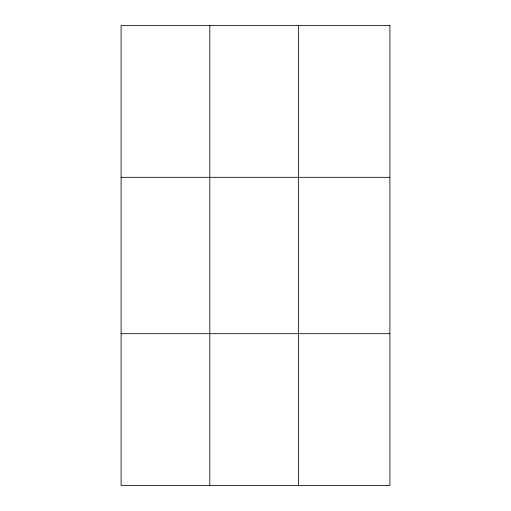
<?xml version="1.0" encoding="UTF-8"?>
<svg xmlns="http://www.w3.org/2000/svg" width="511" height="511" viewBox="0 0 511 511"><rect width="100%" height="100%" fill="white"/><g stroke="black" fill="none" stroke-linecap="round" stroke-linejoin="round"><path stroke-width="0.77" d="M209.804 485.45L209.804 25.55M298.507 485.45L298.507 25.55M121.094 177.317L389.906 177.317M121.094 333.683L389.906 333.683M389.906 25.55L389.906 485.45L121.094 485.45L121.094 25.55L389.906 25.55"/></g></svg>
